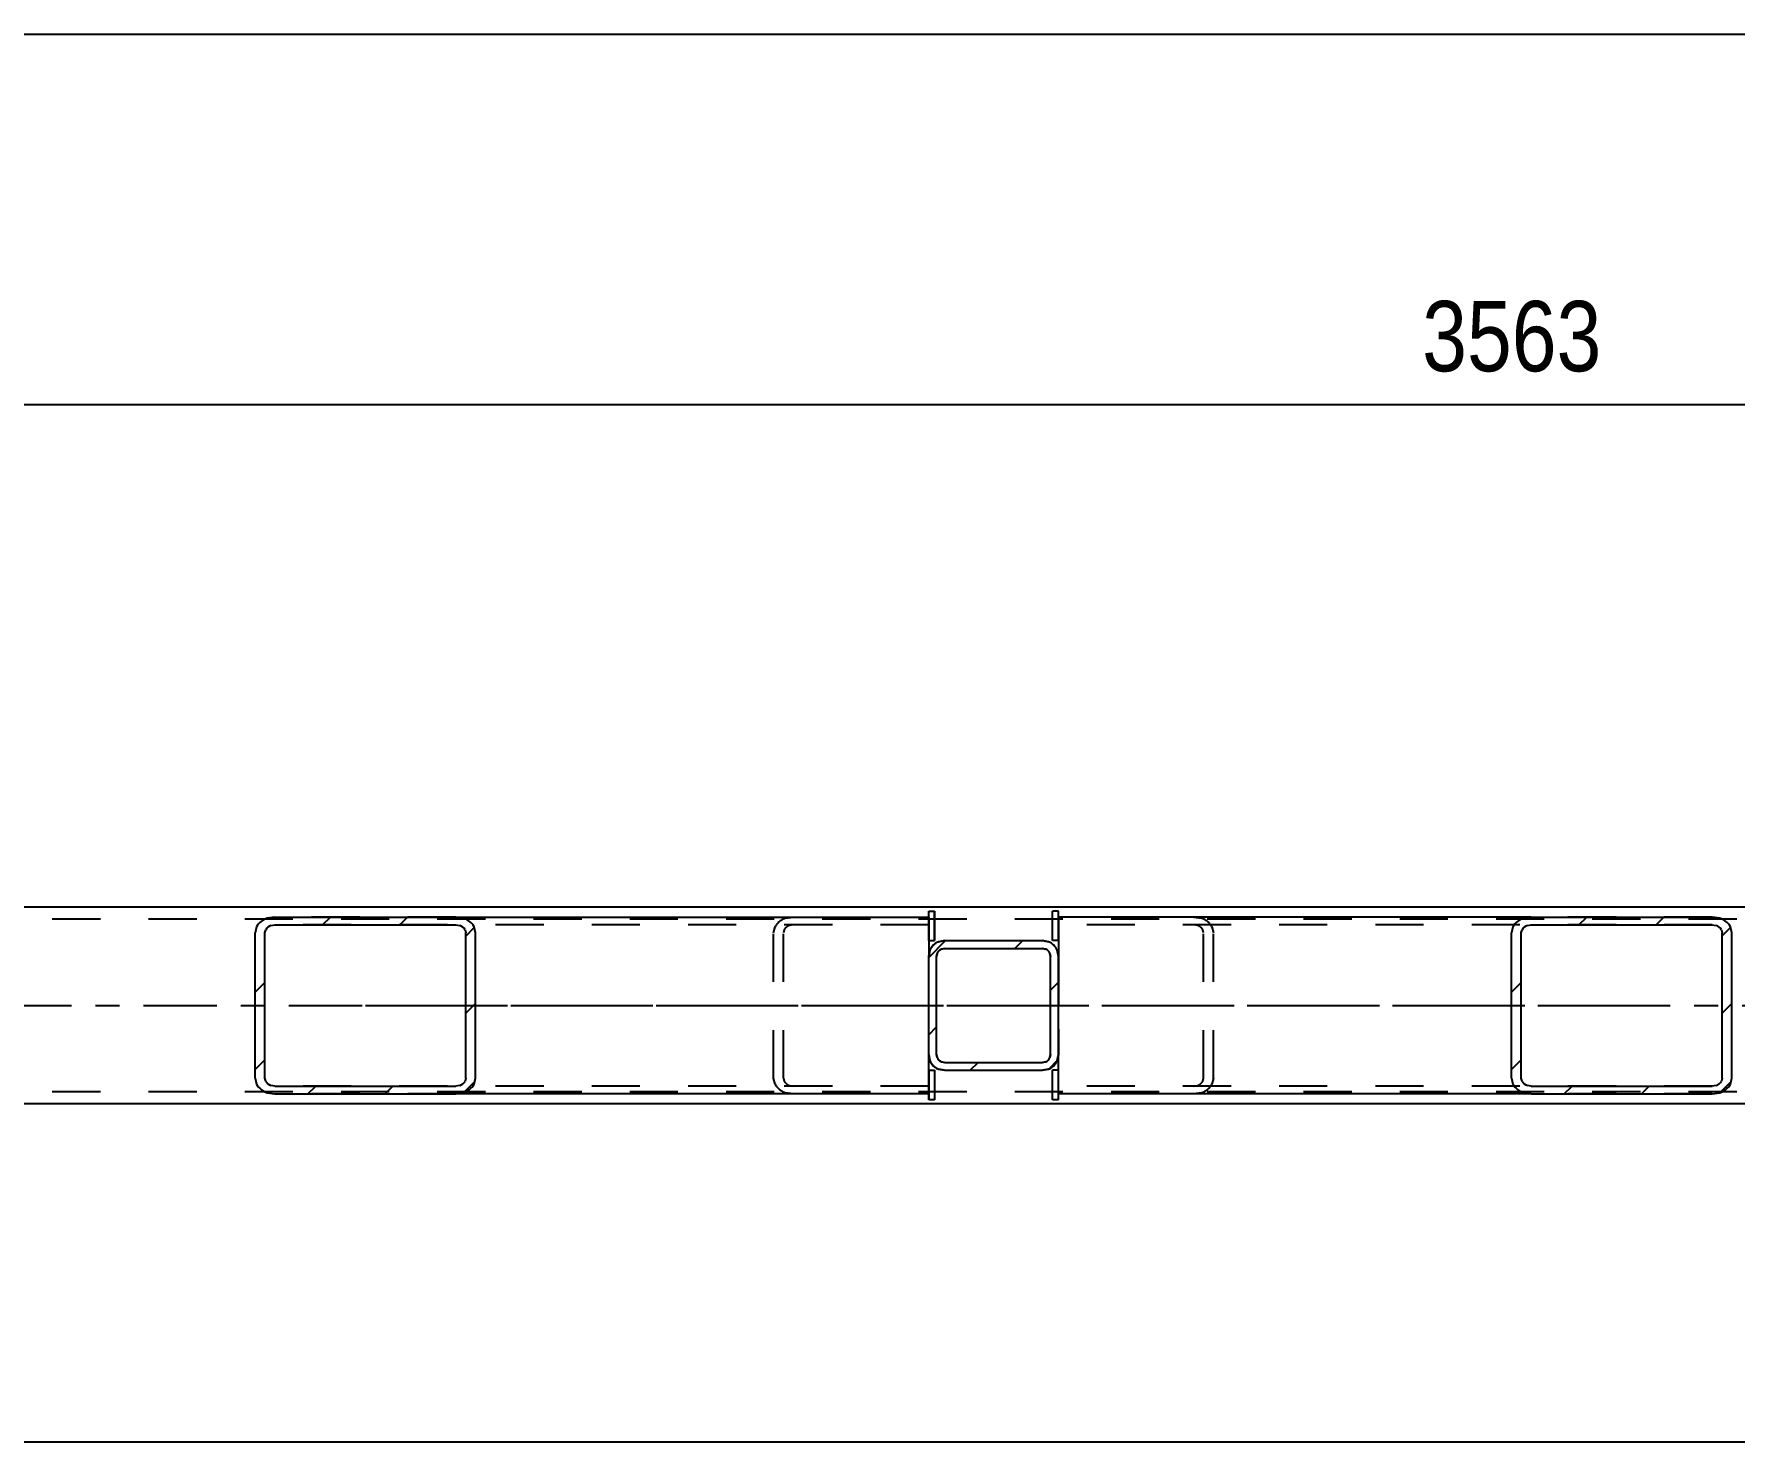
# Model space of a CAD drawing. Header units: millimetres. Extents: x -46 to 795, y -443 to 151.
# Drawn here: x 76.6 to 145.8, y -246.3 to -189 of the extents above; entities that cross this region are included whole.
import ezdxf

# ---------------------------------------------------------------- set-up
doc = ezdxf.new("R2010")
doc.units = ezdxf.units.MM
doc.linetypes.add('DXK_LINE_DOT2', pattern=[3.9198, 1.9599, -1.9599])
doc.linetypes.add('DXK_LINE_DOT3', pattern=[5.9187, 2.979, -0.9799, 0.9799, -0.9799])
doc.styles.add('Arial Narrow', font='ARIALN.TTF', dxfattribs={"height": 0.2})

# ---------------------------------------------------------------- blocks, each defined once
blk = doc.blocks.new('Part-761550593-5496 - 5370')
at = {"color": 2, "linetype": 'Continuous'}
for p, q in [((113.015, -224.66), (113.014, -224.66)), ((113.014, -224.66), (113.254, -224.66)), ((113.014, -225.86), (113.014, -224.66)), ((113.254, -224.66), (113.255, -224.66)), ((113.254, -225.86), (113.254, -224.66)), ((113.014, -225.86), (113.254, -225.86)), ((113.255, -225.86), (113.254, -225.86))]:
    blk.add_line(p, q, dxfattribs=at)
at = {"color": 7, "linetype": 'DXK_LINE_DOT2'}
for p, q in [((113.015, -225.86), (113.015, -224.66)), ((113.255, -224.66), (113.255, -225.86)), ((113.255, -225.86), (113.255, -225.86))]:
    blk.add_line(p, q, dxfattribs=at)
blk = doc.blocks.new('Part-761550593-5501 - 5370')
at = {"color": 2, "linetype": 'Continuous'}
for p, q in [((544.859, -224.5), (10.015, -224.5)), ((549.659, -232.5), (10.015, -232.5))]:
    blk.add_line(p, q, dxfattribs=at)
at = {"color": 7, "linetype": 'DXK_LINE_DOT2'}
for p, q in [((549.659, -224.98), (10.015, -224.98)), ((549.659, -232.02), (10.015, -232.02))]:
    blk.add_line(p, q, dxfattribs=at)
at = {"color": 7, "linetype": 'DXK_LINE_DOT3'}
blk.add_line((10.015, -228.5), (549.659, -228.5), dxfattribs=at)
blk = doc.blocks.new('Part-761550593-5440 - 5370')
at = {"linetype": 'Continuous'}
h = blk.add_hatch(dxfattribs=at)
h.set_pattern_fill('', scale=0.7, style=0, pattern_type=0)
h.set_pattern_definition([(45, (94.0679, -232.0514), (-1.57154, 1.57154), [])])
h.paths.add_polyline_path([(93.763, -232.1), (94.068, -232.051), (94.327, -231.913), (94.5, -231.705), (94.56, -231.46), (94.56, -225.54), (94.5, -225.295), (94.327, -225.088), (94.068, -224.949), (93.763, -224.9), (86.382, -224.9), (86.077, -224.949), (85.818, -225.088), (85.645, -225.295), (85.584, -225.54), (85.584, -231.46), (85.645, -231.705), (85.818, -231.913), (86.077, -232.051), (86.382, -232.1)])
h.paths.add_polyline_path([(86.229, -231.756), (86.1, -231.686), (86.013, -231.583), (85.983, -231.46), (85.983, -225.54), (86.013, -225.418), (86.1, -225.314), (86.229, -225.244), (86.382, -225.22), (93.763, -225.22), (93.915, -225.244), (94.045, -225.314), (94.131, -225.418), (94.161, -225.54), (94.161, -231.46), (94.131, -231.583), (94.045, -231.686), (93.915, -231.756), (93.763, -231.78), (86.382, -231.78)])
at = {"color": 2, "linetype": 'Continuous'}
for p, q in [((86.382, -224.9), (86.077, -224.949)), ((86.382, -224.9), (93.763, -224.9)), ((93.763, -224.9), (113.014, -224.9)), ((94.068, -224.949), (93.763, -224.9)), ((85.645, -225.295), (85.584, -225.54)), ((85.584, -231.46), (85.584, -225.54)), ((85.983, -225.54), (86.013, -225.418)), ((85.983, -231.46), (85.983, -225.54)), ((86.229, -225.244), (86.382, -225.22)), ((86.382, -225.22), (93.763, -225.22)), ((93.763, -225.22), (93.915, -225.244)), ((94.131, -225.418), (94.161, -225.54)), ((94.161, -231.46), (94.161, -225.54)), ((94.56, -225.54), (94.5, -225.295)), ((94.56, -231.46), (94.56, -225.54)), ((113.014, -225.86), (113.014, -226.5)), ((113.014, -231.14), (113.014, -230.5)), ((85.584, -231.46), (85.645, -231.705)), ((86.013, -231.583), (85.983, -231.46)), ((86.077, -232.051), (86.382, -232.1)), ((86.382, -231.78), (86.229, -231.756)), ((86.382, -231.78), (93.763, -231.78)), ((93.915, -231.756), (93.763, -231.78)), ((93.763, -232.1), (94.068, -232.051)), ((94.161, -231.46), (94.131, -231.583)), ((94.5, -231.705), (94.56, -231.46)), ((86.382, -232.1), (93.763, -232.1)), ((113.014, -232.1), (93.763, -232.1))]:
    blk.add_line(p, q, dxfattribs=at)
at = {"color": 7, "linetype": 'DXK_LINE_DOT2'}
for p, q in [((93.763, -224.9), (86.382, -224.9)), ((107.192, -224.949), (107.497, -224.9)), ((113.014, -224.9), (113.014, -225.22)), ((113.014, -225.088), (113.014, -225.86)), ((113.014, -225.22), (86.382, -225.22)), ((106.699, -225.54), (106.76, -225.295)), ((106.699, -231.46), (106.699, -225.54)), ((107.128, -225.418), (107.098, -225.54)), ((107.098, -231.46), (107.098, -225.54)), ((107.497, -225.22), (107.344, -225.244)), ((113.014, -230.5), (113.014, -226.5)), ((113.014, -232.1), (113.014, -231.14)), ((113.014, -231.78), (86.382, -231.78)), ((106.76, -231.705), (106.699, -231.46)), ((107.098, -231.46), (107.128, -231.583)), ((107.497, -232.1), (107.192, -232.051)), ((107.344, -231.756), (107.497, -231.78)), ((93.763, -232.1), (86.382, -232.1))]:
    blk.add_line(p, q, dxfattribs=at)
at = {"color": 7, "linetype": 'DXK_LINE_DOT3'}
blk.add_line((90.072, -228.5), (117.159, -228.5), dxfattribs=at)
at = {"color": 2, "linetype": 'Continuous'}
for centre, radius, start, end in [((86.289, -225.656), 0.738, 106.71777, 150.74896), ((93.855, -225.656), 0.738, 29.25104, 73.28223), ((86.335, -225.598), 0.369, 106.71777, 150.74896), ((93.809, -225.598), 0.369, 29.25104, 73.28223), ((86.289, -231.344), 0.738, 209.25104, 253.28223), ((86.335, -231.402), 0.369, 209.25104, 253.28223), ((93.809, -231.402), 0.369, 286.71777, 330.74896), ((93.855, -231.344), 0.738, 286.71777, 330.74896)]:
    blk.add_arc(centre, radius, start, end, dxfattribs=at)
at = {"color": 7, "linetype": 'DXK_LINE_DOT2'}
for centre, radius, start, end in [((107.404, -225.656), 0.738, 106.71777, 150.74896), ((107.451, -225.598), 0.369, 106.71777, 150.74896), ((107.404, -231.344), 0.738, 209.25104, 253.28223), ((107.451, -231.402), 0.369, 209.25104, 253.28223)]:
    blk.add_arc(centre, radius, start, end, dxfattribs=at)
blk = doc.blocks.new('Part-761550593-5452 - 5370')
at = {"linetype": 'Continuous'}
h = blk.add_hatch(dxfattribs=at)
h.set_pattern_fill('', scale=0.7, style=0, pattern_type=0)
h.set_pattern_definition([(45, (117.8994, -231.0914), (-1.57154, 1.57154), [])])
h.paths.add_polyline_path([(117.654, -231.14), (117.899, -231.091), (118.107, -230.953), (118.246, -230.745), (118.294, -230.5), (118.294, -226.5), (118.246, -226.255), (118.107, -226.048), (117.899, -225.909), (117.654, -225.86), (113.654, -225.86), (113.41, -225.909), (113.202, -226.048), (113.063, -226.255), (113.014, -226.5), (113.014, -230.5), (113.063, -230.745), (113.202, -230.953), (113.41, -231.091), (113.654, -231.14)])
h.paths.add_polyline_path([(113.532, -230.796), (113.428, -230.726), (113.359, -230.623), (113.334, -230.5), (113.334, -226.5), (113.359, -226.378), (113.428, -226.274), (113.532, -226.204), (113.654, -226.18), (117.654, -226.18), (117.777, -226.204), (117.881, -226.274), (117.95, -226.378), (117.974, -226.5), (117.974, -230.5), (117.95, -230.623), (117.881, -230.726), (117.777, -230.796), (117.654, -230.82), (113.654, -230.82)])
at = {"color": 7, "linetype": 'DXK_LINE_DOT2'}
for p, q in [((113.014, -226.5), (113.063, -226.255)), ((113.014, -230.5), (113.014, -226.5)), ((113.359, -226.378), (113.334, -226.5)), ((113.334, -230.5), (113.334, -226.5)), ((113.41, -225.909), (113.654, -225.86)), ((113.654, -226.18), (113.532, -226.204)), ((113.654, -225.86), (117.654, -225.86)), ((113.654, -226.18), (117.654, -226.18)), ((117.654, -225.86), (117.899, -225.909)), ((117.777, -226.204), (117.654, -226.18)), ((117.974, -226.5), (117.95, -226.378)), ((117.974, -230.5), (117.974, -226.5)), ((118.246, -226.255), (118.294, -226.5)), ((118.294, -230.5), (118.294, -226.5)), ((113.063, -230.745), (113.014, -230.5)), ((113.334, -230.5), (113.359, -230.623)), ((117.95, -230.623), (117.974, -230.5)), ((118.294, -230.5), (118.246, -230.745)), ((113.654, -231.14), (113.41, -231.091)), ((113.532, -230.796), (113.654, -230.82)), ((113.654, -230.82), (117.654, -230.82)), ((113.654, -231.14), (117.654, -231.14)), ((117.654, -230.82), (117.777, -230.796)), ((117.899, -231.091), (117.654, -231.14))]:
    blk.add_line(p, q, dxfattribs=at)
at = {"color": 2, "linetype": 'Continuous'}
for p, q in [((113.063, -226.255), (113.014, -226.5)), ((113.014, -230.5), (113.014, -226.5)), ((113.334, -226.5), (113.359, -226.378)), ((113.334, -230.5), (113.334, -226.5)), ((113.654, -225.86), (113.41, -225.909)), ((113.532, -226.204), (113.654, -226.18)), ((113.654, -225.86), (117.654, -225.86)), ((113.654, -226.18), (117.654, -226.18)), ((117.899, -225.909), (117.654, -225.86)), ((117.654, -226.18), (117.777, -226.204)), ((117.95, -226.378), (117.974, -226.5)), ((117.974, -230.5), (117.974, -226.5)), ((118.294, -226.5), (118.246, -226.255)), ((118.294, -230.5), (118.294, -226.5)), ((113.014, -230.5), (113.063, -230.745)), ((113.359, -230.623), (113.334, -230.5)), ((117.974, -230.5), (117.95, -230.623)), ((118.246, -230.745), (118.294, -230.5)), ((113.41, -231.091), (113.654, -231.14)), ((113.654, -230.82), (113.532, -230.796)), ((113.654, -230.82), (117.654, -230.82)), ((113.654, -231.14), (117.654, -231.14)), ((117.777, -230.796), (117.654, -230.82)), ((117.654, -231.14), (117.899, -231.091))]:
    blk.add_line(p, q, dxfattribs=at)
at = {"color": 7, "linetype": 'DXK_LINE_DOT3'}
blk.add_line((115.654, -228.5), (115.654, -228.5), dxfattribs=at)
at = {"color": 7, "linetype": 'DXK_LINE_DOT2'}
for centre, radius, start, end in [((113.654, -226.5), 0.64, 112.5, 157.5), ((113.654, -226.5), 0.32, 112.5, 157.5), ((117.654, -226.5), 0.32, 22.5, 67.5), ((117.654, -226.5), 0.64, 22.5, 67.5), ((113.654, -230.5), 0.32, 202.5, 247.5), ((117.654, -230.5), 0.32, 292.5, 337.5), ((113.654, -230.5), 0.64, 202.5, 247.5), ((117.654, -230.5), 0.64, 292.5, 337.5)]:
    blk.add_arc(centre, radius, start, end, dxfattribs=at)
at = {"color": 2, "linetype": 'Continuous'}
for centre, radius, start, end in [((113.654, -226.5), 0.64, 112.5, 157.5), ((113.654, -226.5), 0.32, 112.5, 157.5), ((117.654, -226.5), 0.32, 22.5, 67.5), ((117.654, -226.5), 0.64, 22.5, 67.5), ((113.654, -230.5), 0.32, 202.5, 247.5), ((117.654, -230.5), 0.32, 292.5, 337.5), ((113.654, -230.5), 0.64, 202.5, 247.5), ((117.654, -230.5), 0.64, 292.5, 337.5)]:
    blk.add_arc(centre, radius, start, end, dxfattribs=at)
blk = doc.blocks.new('Part-761550593-5465 - 5370')
at = {"linetype": 'Continuous'}
h = blk.add_hatch(dxfattribs=at)
h.set_pattern_fill('', scale=0.7, style=0, pattern_type=0)
h.set_pattern_definition([(45, (145.2323, -232.0514), (-1.57154, 1.57154), [])])
h.paths.add_polyline_path([(144.927, -232.1), (145.232, -232.051), (145.491, -231.913), (145.664, -231.705), (145.725, -231.46), (145.725, -225.54), (145.664, -225.295), (145.491, -225.088), (145.232, -224.949), (144.927, -224.9), (137.546, -224.9), (137.241, -224.949), (136.982, -225.088), (136.809, -225.295), (136.748, -225.54), (136.748, -231.46), (136.809, -231.705), (136.982, -231.913), (137.241, -232.051), (137.546, -232.1)])
h.paths.add_polyline_path([(137.394, -231.756), (137.264, -231.686), (137.178, -231.583), (137.147, -231.46), (137.147, -225.54), (137.178, -225.418), (137.264, -225.314), (137.394, -225.244), (137.546, -225.22), (144.927, -225.22), (145.08, -225.244), (145.209, -225.314), (145.296, -225.418), (145.326, -225.54), (145.326, -231.46), (145.296, -231.583), (145.209, -231.686), (145.08, -231.756), (144.927, -231.78), (137.546, -231.78)])
at = {"color": 2, "linetype": 'Continuous'}
for p, q in [((137.546, -224.9), (118.294, -224.9)), ((137.546, -224.9), (137.241, -224.949)), ((137.546, -224.9), (144.927, -224.9)), ((145.232, -224.949), (144.927, -224.9)), ((136.809, -225.295), (136.748, -225.54)), ((136.748, -231.46), (136.748, -225.54)), ((137.147, -225.54), (137.178, -225.418)), ((137.147, -231.46), (137.147, -225.54)), ((137.394, -225.244), (137.546, -225.22)), ((137.546, -225.22), (144.927, -225.22)), ((144.927, -225.22), (145.08, -225.244)), ((145.296, -225.418), (145.326, -225.54)), ((145.326, -231.46), (145.326, -225.54)), ((145.725, -225.54), (145.664, -225.295)), ((145.725, -231.46), (145.725, -225.54)), ((118.294, -225.86), (118.294, -226.5)), ((118.294, -231.14), (118.294, -230.5)), ((136.748, -231.46), (136.809, -231.705)), ((137.178, -231.583), (137.147, -231.46)), ((137.241, -232.051), (137.546, -232.1)), ((137.546, -231.78), (137.394, -231.756)), ((137.546, -231.78), (144.927, -231.78)), ((145.08, -231.756), (144.927, -231.78)), ((144.927, -232.1), (145.232, -232.051)), ((145.326, -231.46), (145.296, -231.583)), ((145.664, -231.705), (145.725, -231.46)), ((137.546, -232.1), (118.294, -232.1)), ((137.546, -232.1), (144.927, -232.1))]:
    blk.add_line(p, q, dxfattribs=at)
at = {"color": 7, "linetype": 'DXK_LINE_DOT2'}
for p, q in [((118.294, -224.9), (118.294, -225.86)), ((123.812, -224.9), (124.117, -224.949)), ((144.927, -224.9), (137.546, -224.9)), ((144.927, -225.22), (118.294, -225.22)), ((118.294, -225.54), (118.294, -230.5)), ((123.965, -225.244), (123.812, -225.22)), ((124.211, -225.54), (124.18, -225.418)), ((124.211, -231.46), (124.211, -225.54)), ((124.549, -225.295), (124.61, -225.54)), ((124.61, -231.46), (124.61, -225.54)), ((118.294, -226.5), (118.294, -230.5)), ((118.294, -232.1), (118.294, -231.14)), ((144.927, -231.78), (118.294, -231.78)), ((123.812, -231.78), (123.965, -231.756)), ((124.117, -232.051), (123.812, -232.1)), ((124.18, -231.583), (124.211, -231.46)), ((124.61, -231.46), (124.549, -231.705)), ((144.927, -232.1), (137.546, -232.1))]:
    blk.add_line(p, q, dxfattribs=at)
at = {"color": 7, "linetype": 'DXK_LINE_DOT3'}
blk.add_line((114.15, -228.5), (141.237, -228.5), dxfattribs=at)
at = {"color": 7, "linetype": 'DXK_LINE_DOT2'}
for centre, radius, start, end in [((123.905, -225.656), 0.738, 29.25103, 73.28223), ((123.858, -225.598), 0.369, 29.25103, 73.28223), ((123.858, -231.402), 0.369, 286.71777, 330.74897), ((123.905, -231.344), 0.738, 286.71777, 330.74897)]:
    blk.add_arc(centre, radius, start, end, dxfattribs=at)
at = {"color": 2, "linetype": 'Continuous'}
for centre, radius, start, end in [((137.453, -225.656), 0.738, 106.71777, 150.74897), ((145.02, -225.656), 0.738, 29.25103, 73.28223), ((137.5, -225.598), 0.369, 106.71777, 150.74897), ((144.973, -225.598), 0.369, 29.25103, 73.28223), ((137.453, -231.344), 0.738, 209.25103, 253.28223), ((137.5, -231.402), 0.369, 209.25103, 253.28223), ((144.973, -231.402), 0.369, 286.71777, 330.74897), ((145.02, -231.344), 0.738, 286.71777, 330.74897)]:
    blk.add_arc(centre, radius, start, end, dxfattribs=at)
blk = doc.blocks.new('Part-761550593-5495 - 5370')
at = {"color": 2, "linetype": 'Continuous'}
for p, q in [((113.015, -231.14), (113.014, -231.14)), ((113.014, -231.14), (113.014, -232.34)), ((113.014, -231.14), (113.254, -231.14)), ((113.254, -231.14), (113.255, -231.14)), ((113.254, -231.14), (113.254, -232.34)), ((113.254, -232.34), (113.014, -232.34)), ((113.255, -232.34), (113.254, -232.34))]:
    blk.add_line(p, q, dxfattribs=at)
at = {"color": 7, "linetype": 'DXK_LINE_DOT2'}
for p, q in [((113.015, -232.34), (113.015, -231.14)), ((113.255, -231.14), (113.255, -232.34))]:
    blk.add_line(p, q, dxfattribs=at)
blk = doc.blocks.new('Part-761550593-5550 - 5370')
at = {"color": 2, "linetype": 'Continuous'}
for p, q in [((118.294, -224.66), (118.054, -224.66)), ((118.054, -225.86), (118.054, -224.66)), ((118.054, -225.86), (118.054, -224.66)), ((118.294, -225.86), (118.294, -224.66)), ((118.294, -225.86), (118.054, -225.86))]:
    blk.add_line(p, q, dxfattribs=at)
at = {"color": 7, "linetype": 'DXK_LINE_DOT2'}
for p, q in [((118.054, -224.66), (118.054, -224.66)), ((118.294, -225.86), (118.294, -224.66)), ((118.054, -225.86), (118.054, -225.86))]:
    blk.add_line(p, q, dxfattribs=at)
blk = doc.blocks.new('Part-761550593-5551 - 5370')
at = {"color": 2, "linetype": 'Continuous'}
for p, q in [((118.054, -232.34), (118.054, -231.14)), ((118.294, -231.14), (118.054, -231.14)), ((118.054, -232.34), (118.054, -231.14)), ((118.294, -232.34), (118.294, -231.14)), ((118.294, -232.34), (118.054, -232.34))]:
    blk.add_line(p, q, dxfattribs=at)
at = {"color": 7, "linetype": 'DXK_LINE_DOT2'}
for p, q in [((118.054, -231.14), (118.054, -231.14)), ((118.294, -232.34), (118.294, -231.14)), ((118.054, -232.34), (118.054, -232.34))]:
    blk.add_line(p, q, dxfattribs=at)
blk = doc.blocks.new('StraightDimension-761550593-5560 - 5370')
at = {"color": 7, "linetype": 'Continuous'}
blk.add_line((-3.885, -188.953), (550.659, -188.953), dxfattribs=at)
blk = doc.blocks.new('StraightDimension-761550593-13148 - 5370')
at = {"color": 7, "linetype": 'Continuous'}
for p, q in [((65.517, -218.109), (65.517, -195.42)), ((208.02, -222.182), (208.02, -195.42)), ((67.017, -203.432), (64.017, -204.632)), ((206.52, -204.632), (209.52, -203.432)), ((65.517, -204.032), (208.02, -204.032))]:
    blk.add_line(p, q, dxfattribs=at)
at = {"color": 0}
blk.add_wipeout([(141.025, -203.282), (141.025, -199.082), (132.512, -199.082), (132.512, -203.282)], dxfattribs=at)
at = {"color": 3, "style": 'Arial Narrow'}
blk.add_text('3563', height=2.8633, dxfattribs=at).set_placement((133.112, -202.682))
at = {"color": 0, "linetype": 'Continuous'}
blk.add_wipeout([(207.42, -194.82), (203.22, -194.82), (203.22, -203.332), (207.42, -203.332)], dxfattribs=at)
at = {"color": 3, "linetype": 'Continuous', "style": 'Arial Narrow'}
blk.add_text('6033', height=2.8633, rotation=90.00021, dxfattribs=at).set_placement((206.82, -202.732))
blk = doc.blocks.new('StraightDimension-761550593-15119 - 5370')
at = {"color": 7, "linetype": 'Continuous'}
blk.add_line((-2.885, -246.27), (549.659, -246.27), dxfattribs=at)

msp = doc.modelspace()

# ---------------------------------------------------------------- block references
for name in ['StraightDimension-761550593-5560 - 5370', 'Part-761550593-5501 - 5370', 'Part-761550593-5440 - 5370', 'Part-761550593-5496 - 5370', 'Part-761550593-5465 - 5370', 'Part-761550593-5550 - 5370', 'Part-761550593-5452 - 5370', 'Part-761550593-5495 - 5370', 'Part-761550593-5551 - 5370', 'StraightDimension-761550593-15119 - 5370']:
    msp.add_blockref(name, (0, 0))

# ---------------------------------------------------------------- next in the draw order: block references
msp.add_blockref('StraightDimension-761550593-13148 - 5370', (0, 0))

doc.saveas('drawing.dxf')
